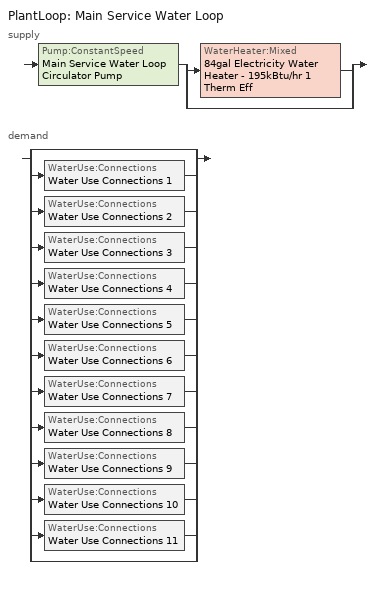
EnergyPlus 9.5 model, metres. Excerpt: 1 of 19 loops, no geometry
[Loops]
PlantLoop 'Main Service Water Loop'
 supply: Pump:ConstantSpeed 'Main Service Water Loop Circulator Pump' > split
  | WaterHeater:Mixed '84gal Electricity Water Heater - 195kBtu/hr 1 Therm Eff'
  | bypass
 demand: split
  | bypass
  | WaterUse:Connections 'Water Use Connections 1'
  | WaterUse:Connections 'Water Use Connections 2'
  | WaterUse:Connections 'Water Use Connections 3'
  | WaterUse:Connections 'Water Use Connections 4'
  | WaterUse:Connections 'Water Use Connections 5'
  | WaterUse:Connections 'Water Use Connections 6'
  | WaterUse:Connections 'Water Use Connections 7'
  | WaterUse:Connections 'Water Use Connections 8'
  | WaterUse:Connections 'Water Use Connections 9'
  | WaterUse:Connections 'Water Use Connections 10'
  | WaterUse:Connections 'Water Use Connections 11'
  | bypass
[SetpointManager:Scheduled]
Service hot water setpoint manager: Control Variable=Temperature; Schedule=Service Water Loop Temp - 140F
[PlantLoop]
Main Service Water Loop: Fluid Type=Water; Plant Equipment Operation Scheme=Main Service Water Loop Operation Schemes; Maximum Loop Temperature {C}=60; Minimum Loop Temperature {C}=10; Maximum Loop Flow Rate {m3/s}=Autosize; Minimum Loop Flow Rate {m3/s}=0; Plant Loop Volume {m3}=Autocalculate; Load Distribution Scheme=Optimal; Plant Loop Demand Calculation Scheme=SingleSetpoint
[Sizing:Plant]
Main Service Water Loop: Loop Type=Heating; Design Loop Exit Temperature {C}=60; Loop Design Temperature Difference {deltaC}=5; Sizing Option=NonCoincident; Zone Timesteps in Averaging Window=1; Coincident Sizing Factor Mode=None
[PlantEquipmentOperationSchemes]
Main Service Water Loop Operation Schemes: Control Scheme Object Type 1=PlantEquipmentOperation:HeatingLoad; Control Scheme Name 1=Main Service Water Loop Heating Operation Scheme; Control Scheme Schedule Name 1=Always On Discrete
[PlantEquipmentList]
Main Service Water Loop Heating Equipment List: WaterHeater:Mixed, 84gal Electricity Water Heater - 195kBtu/hr 1 Therm Eff
[Pump:ConstantSpeed]
Main Service Water Loop Circulator Pump: Design Flow Rate {m3/s}=Autosize; Design Pump Head {Pa}=121849; Design Power Consumption {W}=Autosize; Motor Efficiency=0.7; Fraction of Motor Inefficiencies to Fluid Stream=0; Pump Control Type=Intermittent; Design Power Sizing Method=PowerPerFlowPerPressure; Design Electric Power per Unit Flow Rate {W/(m3/s)}=348701.1; Design Shaft Power per Unit Flow Rate per Unit Head {W-s/m3-Pa}=1.28205
[PlantEquipmentOperation:HeatingLoad]
Main Service Water Loop Heating Operation Scheme: Load Range Lower Limit 1 {W}=0; Load Range Upper Limit 1 {W}=1000000000; Range Equipment List Name 1=Main Service Water Loop Heating Equipment List
[WaterHeater:Mixed]
84gal Electricity Water Heater - 195kBtu/hr 1 Therm Eff: Tank Volume {m3}=0.318122; Setpoint Temperature Schedule=Service Water Loop Temp - 140F; Deadband Temperature Difference {deltaC}=2; Maximum Temperature Limit {C}=60; Heater Control Type=Cycle; Heater Maximum Capacity {W}=57292.4; Heater Ignition Minimum Flow Rate {m3/s}=0; Heater Ignition Delay {s}=0; Heater Fuel Type=Electricity; Heater Thermal Efficiency=1; Off Cycle Parasitic Fuel Consumption Rate {W}=45.1456; Off Cycle Parasitic Fuel Type=Electricity; Off Cycle Parasitic Heat Fraction to Tank=0.8; On Cycle Parasitic Fuel Consumption Rate {W}=45.1456; On Cycle Parasitic Fuel Type=Electricity; On Cycle Parasitic Heat Fraction to Tank=0; Ambient Temperature Indicator=Schedule; Ambient Temperature Schedule=Water Heater Ambient Temp Schedule - 70.0f; Off Cycle Loss Coefficient to Ambient Temperature {W/K}=2.56872; Off Cycle Loss Fraction to Zone=1; On Cycle Loss Coefficient to Ambient Temperature {W/K}=2.56872; On Cycle Loss Fraction to Zone=1; Use Side Effectiveness=1; Source Side Effectiveness=1; Use Side Design Flow Rate {m3/s}=Autosize; Source Side Design Flow Rate {m3/s}=Autosize; Indirect Water Heating Recovery Time {hr}=1.5; Source Side Flow Control Mode=IndirectHeatPrimarySetpoint
[WaterHeater:Sizing]
84gal Electricity Water Heater - 195kBtu/hr 1 Therm Eff: Design Mode=PeakDraw; Time Storage Can Meet Peak Draw {hr}=0.538503; Time for Tank Recovery {hr}=0; Nominal Tank Volume for Autosizing Plant Connections {m3}=1
[WaterUse:Connections] Drain Water Heat Exchanger Type=None; Drain Water Heat Exchanger Destination=Plant
Name | Water Use Equipment Name 1
Water Use Connections 1 | Space 02 Service Water Use 0.03gal/min
Water Use Connections 2 | Space 10 Service Water Use 0.05gal/min
Water Use Connections 3 | Space 11 Service Water Use 0.1gal/min
Water Use Connections 4 | Space 14 Service Water Use 0.29gal/min
Water Use Connections 5 | Space 16 Service Water Use 0.23gal/min
Water Use Connections 6 | Space 17 Service Water Use 0.1gal/min
Water Use Connections 7 | Space 22 Service Water Use 0.15gal/min
Water Use Connections 8 | Space 23 Service Water Use 0.02gal/min
Water Use Connections 9 | Space 24 Service Water Use 0.15gal/min
Water Use Connections 10 | Space 30 Service Water Use 0.33gal/min
Water Use Connections 11 | Space 40 Service Water Use 0.51gal/min
[WaterUse:Equipment]
Name | Peak Flow Rate {m3/s} | Flow Rate Fraction Schedule | Target Temperature Schedule | Zone | Sensible Fraction Schedule | Latent Fraction Schedule
Space 02 Service Water Use 0.03gal/min | 2.1145e-06 | NECB-C-Service Water Heating | Schedule Ruleset 5 | ALL_ST=Library - stacks_FL=Building Story 0_SCH=C | Schedule Ruleset 3 | Schedule Ruleset 4
Space 10 Service Water Use 0.05gal/min | 3.1514e-06 | NECB-C-Service Water Heating | Schedule Ruleset 8 | ALL_ST=Religious - fellowship hall_FL=Building Story 1_SCH=C | Schedule Ruleset 6 | Schedule Ruleset 7
Space 11 Service Water Use 0.1gal/min | 6.06747e-06 | NECB-A-Service Water Heating | Schedule Ruleset 11 | ALL_ST=Museum - restoration_FL=Building Story 1_SCH=A | Schedule Ruleset 9 | Schedule Ruleset 10
Space 14 Service Water Use 0.29gal/min | 1.85255e-05 | NECB-B-Service Water Heating | Schedule Ruleset 14 | ALL_ST=Hway lodging - dining_FL=Building Story 1_SCH=B | Schedule Ruleset 12 | Schedule Ruleset 13
Space 16 Service Water Use 0.23gal/min | 1.45241e-05 | NECB-H-Service Water Heating | Schedule Ruleset 17 | ALL_ST=Hospital - recovery_FL=Building Story 1_SCH=H | Schedule Ruleset 15 | Schedule Ruleset 16
Space 17 Service Water Use 0.1gal/min | 6.45515e-06 | NECB-A-Service Water Heating | Schedule Ruleset 20 | ALL_ST=Mfg - 7.5 <= bay H <= 15m_FL=Building Story 1_SCH=A | Schedule Ruleset 18 | Schedule Ruleset 19
Space 22 Service Water Use 0.15gal/min | 9.68271e-06 | NECB-H-Service Water Heating | Schedule Ruleset 23 | ALL_ST=Hospital - radiology/imaging_FL=Building Story 2_SCH=H | Schedule Ruleset 21 | Schedule Ruleset 22
Space 23 Service Water Use 0.02gal/min | 1.05027e-06 | NECB-A-Service Water Heating | Schedule Ruleset 26 | ALL_ST=Warehouse - med/blk2_FL=Building Story 2_SCH=A | Schedule Ruleset 24 | Schedule Ruleset 25
Space 24 Service Water Use 0.15gal/min | 9.6408e-06 | NECB-C-Service Water Heating | Schedule Ruleset 29 | ALL_ST=Penitentiary - audience_FL=Building Story 2_SCH=C | Schedule Ruleset 27 | Schedule Ruleset 28
Space 30 Service Water Use 0.33gal/min | 2.09866e-05 | NECB-H-Service Water Heating | Schedule Ruleset 32 | ALL_ST=Fire station - engine room_FL=Building Story 3_SCH=H | Schedule Ruleset 30 | Schedule Ruleset 31
Space 40 Service Water Use 0.51gal/min | 3.22841e-05 | NECB-G-Service Water Heating | Schedule Ruleset 35 | DU_BT=Space Function_ST=Fire station - quarters_FL=Building Story 4_SCHG | Schedule Ruleset 33 | Schedule Ruleset 34
[Schedule:Day:Interval]
NECB-A-Service Water Heating Default; NECB-A-Service Water Heating Default|Wkdy Day: No, 07:00, 0.05, 08:00, 0.1, 10:00, 0.5, 16:00, 0.9, 17:00, 0.7, 18:00, 0.5, 19:00, 0.3, 22:00, 0.2, 24:00, 0.05
NECB-A-Service Water Heating Sat Day; NECB-A-Service Water Heating Sun|Hol Day; Schedule Day 13; Schedule Day 16; Schedule Day 19; Schedule Day 22; Schedule Day 25; Schedule Day 28; Schedule Day 31; Schedule Day 34; Schedule Day 37; Schedule Day 40; Schedule Day 43: No, 24:00, 0.05
NECB-B-Service Water Heating Default; NECB-B-Service Water Heating Default|Wkdy Day: No, 01:00, 0.6, 02:00, 0.5, 09:00, 0.05, 11:00, 0.7, 12:00, 0.4, 13:00, 0.5, 15:00, 0.6, 16:00, 0.4, 18:00, 0.3, 19:00, 0.4, 20:00, 0.5, 22:00, 0.8, 24:00, 0.9
NECB-B-Service Water Heating Sat Day: No, 01:00, 0.7, 02:00, 0.6, 09:00, 0.05, 11:00, 0.7, 12:00, 0.4, 13:00, 0.5, 15:00, 0.6, 16:00, 0.4, 18:00, 0.3, 19:00, 0.4, 20:00, 0.5, 22:00, 0.8, 24:00, 0.9
NECB-B-Service Water Heating Sun|Hol Day: No, 01:00, 0.5, 02:00, 0.6, 09:00, 0.05, 11:00, 0.7, 12:00, 0.4, 13:00, 0.5, 15:00, 0.6, 16:00, 0.4, 18:00, 0.3, 19:00, 0.4, 20:00, 0.5, 22:00, 0.8, 24:00, 0.5
NECB-C-Service Water Heating Default; NECB-C-Service Water Heating Default|Wkdy Day: No, 08:00, 0.05, 09:00, 0.1, 10:00, 0.2, 11:00, 0.3, 12:00, 0.4, 16:00, 0.8, 17:00, 0.6, 18:00, 0.4, 19:00, 0.3, 21:00, 0.2, 24:00, 0.05
NECB-C-Service Water Heating Sat Day: No, 08:00, 0.05, 09:00, 0.1, 10:00, 0.2, 11:00, 0.3, 12:00, 0.5, 16:00, 0.9, 17:00, 0.7, 18:00, 0.5, 19:00, 0.3, 21:00, 0.2, 24:00, 0.05
NECB-C-Service Water Heating Sun|Hol Day: No, 10:00, 0.05, 11:00, 0.1, 12:00, 0.2, 13:00, 0.4, 15:00, 0.8, 16:00, 0.6, 17:00, 0.4, 18:00, 0.3, 19:00, 0.2, 24:00, 0.05
NECB-G-Service Water Heating Default; NECB-G-Service Water Heating Default|Wkdy Day: No, 01:00, 0.1, 06:00, 0.05, 07:00, 0.2, 08:00, 0.8, 09:00, 0.7, 10:00, 0.5, 11:00, 0.4, 14:00, 0.2, 15:00, 0.3, 17:00, 0.5, 19:00, 0.7, 21:00, 0.4, 23:00, 0.2, 24:00, 0.1
NECB-G-Service Water Heating Sat Day: No, 01:00, 0.1, 07:00, 0.05, 08:00, 0.2, 11:00, 0.5, 15:00, 0.3, 16:00, 0.7, 17:00, 0.9, 19:00, 0.7, 20:00, 0.6, 21:00, 0.5, 22:00, 0.4, 23:00, 0.3, 24:00, 0.2
NECB-G-Service Water Heating Sun|Hol Day: No, 01:00, 0.1, 08:00, 0.05, 09:00, 0.2, 11:00, 0.3, 13:00, 0.2, 14:00, 0.3, 15:00, 0.4, 16:00, 0.5, 17:00, 0.6, 18:00, 0.7, 19:00, 0.4, 20:00, 0.3, 24:00, 0.2
NECB-H-Service Water Heating Default; NECB-H-Service Water Heating Default|Wkdy Day; NECB-H-Service Water Heating Sat Day; NECB-H-Service Water Heating Sun|Hol Day: No, 24:00, 0.9
Schedule Day 12; Schedule Day 15; Schedule Day 18; Schedule Day 21; Schedule Day 24; Schedule Day 27; Schedule Day 30; Schedule Day 33; Schedule Day 36; Schedule Day 39; Schedule Day 42: No, 24:00, 0.2
Schedule Day 14; Schedule Day 17; Schedule Day 20; Schedule Day 23; Schedule Day 26; Schedule Day 29; Schedule Day 32; Schedule Day 35; Schedule Day 38; Schedule Day 41; Schedule Day 44; Service Water Loop Temp - 140F Default: No, 24:00, 60
Water Heater Ambient Temp Schedule - 70.0f Default: No, 24:00, 21.1111
[Schedule:Week:Daily]
NECB-A-Service Water Heating Week Rule - Jan1-Dec31: NECB-A-Service Water Heating Sun|Hol Day, NECB-A-Service Water Heating Default|Wkdy Day, NECB-A-Service Water Heating Default|Wkdy Day, NECB-A-Service Water Heating Default|Wkdy Day, NECB-A-Service Water Heating Default|Wkdy Day, NECB-A-Service Water Heating Default|Wkdy Day, NECB-A-Service Water Heating Sat Day, NECB-A-Service Water Heating Default, NECB-A-Service Water Heating Default, NECB-A-Service Water Heating Default, NECB-A-Service Water Heating Default, NECB-A-Service Water Heating Default
NECB-B-Service Water Heating Week Rule - Jan1-Dec31: NECB-B-Service Water Heating Sun|Hol Day, NECB-B-Service Water Heating Default|Wkdy Day, NECB-B-Service Water Heating Default|Wkdy Day, NECB-B-Service Water Heating Default|Wkdy Day, NECB-B-Service Water Heating Default|Wkdy Day, NECB-B-Service Water Heating Default|Wkdy Day, NECB-B-Service Water Heating Sat Day, NECB-B-Service Water Heating Default, NECB-B-Service Water Heating Default, NECB-B-Service Water Heating Default, NECB-B-Service Water Heating Default, NECB-B-Service Water Heating Default
NECB-C-Service Water Heating Week Rule - Jan1-Dec31: NECB-C-Service Water Heating Sun|Hol Day, NECB-C-Service Water Heating Default|Wkdy Day, NECB-C-Service Water Heating Default|Wkdy Day, NECB-C-Service Water Heating Default|Wkdy Day, NECB-C-Service Water Heating Default|Wkdy Day, NECB-C-Service Water Heating Default|Wkdy Day, NECB-C-Service Water Heating Sat Day, NECB-C-Service Water Heating Default, NECB-C-Service Water Heating Default, NECB-C-Service Water Heating Default, NECB-C-Service Water Heating Default, NECB-C-Service Water Heating Default
NECB-G-Service Water Heating Week Rule - Jan1-Dec31: NECB-G-Service Water Heating Sun|Hol Day, NECB-G-Service Water Heating Default|Wkdy Day, NECB-G-Service Water Heating Default|Wkdy Day, NECB-G-Service Water Heating Default|Wkdy Day, NECB-G-Service Water Heating Default|Wkdy Day, NECB-G-Service Water Heating Default|Wkdy Day, NECB-G-Service Water Heating Sat Day, NECB-G-Service Water Heating Default, NECB-G-Service Water Heating Default, NECB-G-Service Water Heating Default, NECB-G-Service Water Heating Default, NECB-G-Service Water Heating Default
NECB-H-Service Water Heating Week Rule - Jan1-Dec31: NECB-H-Service Water Heating Sun|Hol Day, NECB-H-Service Water Heating Default|Wkdy Day, NECB-H-Service Water Heating Default|Wkdy Day, NECB-H-Service Water Heating Default|Wkdy Day, NECB-H-Service Water Heating Default|Wkdy Day, NECB-H-Service Water Heating Default|Wkdy Day, NECB-H-Service Water Heating Sat Day, NECB-H-Service Water Heating Default, NECB-H-Service Water Heating Default, NECB-H-Service Water Heating Default, NECB-H-Service Water Heating Default, NECB-H-Service Water Heating Default
Schedule Ruleset 10 Week Rule - Jan1-Dec31: Schedule Day 19, Schedule Day 19, Schedule Day 19, Schedule Day 19, Schedule Day 19, Schedule Day 19, Schedule Day 19, Schedule Day 19, Schedule Day 19, Schedule Day 19, Schedule Day 19, Schedule Day 19
Schedule Ruleset 11 Week Rule - Jan1-Dec31: Schedule Day 20, Schedule Day 20, Schedule Day 20, Schedule Day 20, Schedule Day 20, Schedule Day 20, Schedule Day 20, Schedule Day 20, Schedule Day 20, Schedule Day 20, Schedule Day 20, Schedule Day 20
Schedule Ruleset 12 Week Rule - Jan1-Dec31: Schedule Day 21, Schedule Day 21, Schedule Day 21, Schedule Day 21, Schedule Day 21, Schedule Day 21, Schedule Day 21, Schedule Day 21, Schedule Day 21, Schedule Day 21, Schedule Day 21, Schedule Day 21
Schedule Ruleset 13 Week Rule - Jan1-Dec31: Schedule Day 22, Schedule Day 22, Schedule Day 22, Schedule Day 22, Schedule Day 22, Schedule Day 22, Schedule Day 22, Schedule Day 22, Schedule Day 22, Schedule Day 22, Schedule Day 22, Schedule Day 22
Schedule Ruleset 14 Week Rule - Jan1-Dec31: Schedule Day 23, Schedule Day 23, Schedule Day 23, Schedule Day 23, Schedule Day 23, Schedule Day 23, Schedule Day 23, Schedule Day 23, Schedule Day 23, Schedule Day 23, Schedule Day 23, Schedule Day 23
Schedule Ruleset 15 Week Rule - Jan1-Dec31: Schedule Day 24, Schedule Day 24, Schedule Day 24, Schedule Day 24, Schedule Day 24, Schedule Day 24, Schedule Day 24, Schedule Day 24, Schedule Day 24, Schedule Day 24, Schedule Day 24, Schedule Day 24
Schedule Ruleset 16 Week Rule - Jan1-Dec31: Schedule Day 25, Schedule Day 25, Schedule Day 25, Schedule Day 25, Schedule Day 25, Schedule Day 25, Schedule Day 25, Schedule Day 25, Schedule Day 25, Schedule Day 25, Schedule Day 25, Schedule Day 25
Schedule Ruleset 17 Week Rule - Jan1-Dec31: Schedule Day 26, Schedule Day 26, Schedule Day 26, Schedule Day 26, Schedule Day 26, Schedule Day 26, Schedule Day 26, Schedule Day 26, Schedule Day 26, Schedule Day 26, Schedule Day 26, Schedule Day 26
Schedule Ruleset 18 Week Rule - Jan1-Dec31: Schedule Day 27, Schedule Day 27, Schedule Day 27, Schedule Day 27, Schedule Day 27, Schedule Day 27, Schedule Day 27, Schedule Day 27, Schedule Day 27, Schedule Day 27, Schedule Day 27, Schedule Day 27
Schedule Ruleset 19 Week Rule - Jan1-Dec31: Schedule Day 28, Schedule Day 28, Schedule Day 28, Schedule Day 28, Schedule Day 28, Schedule Day 28, Schedule Day 28, Schedule Day 28, Schedule Day 28, Schedule Day 28, Schedule Day 28, Schedule Day 28
Schedule Ruleset 20 Week Rule - Jan1-Dec31: Schedule Day 29, Schedule Day 29, Schedule Day 29, Schedule Day 29, Schedule Day 29, Schedule Day 29, Schedule Day 29, Schedule Day 29, Schedule Day 29, Schedule Day 29, Schedule Day 29, Schedule Day 29
Schedule Ruleset 21 Week Rule - Jan1-Dec31: Schedule Day 30, Schedule Day 30, Schedule Day 30, Schedule Day 30, Schedule Day 30, Schedule Day 30, Schedule Day 30, Schedule Day 30, Schedule Day 30, Schedule Day 30, Schedule Day 30, Schedule Day 30
Schedule Ruleset 22 Week Rule - Jan1-Dec31: Schedule Day 31, Schedule Day 31, Schedule Day 31, Schedule Day 31, Schedule Day 31, Schedule Day 31, Schedule Day 31, Schedule Day 31, Schedule Day 31, Schedule Day 31, Schedule Day 31, Schedule Day 31
Schedule Ruleset 23 Week Rule - Jan1-Dec31: Schedule Day 32, Schedule Day 32, Schedule Day 32, Schedule Day 32, Schedule Day 32, Schedule Day 32, Schedule Day 32, Schedule Day 32, Schedule Day 32, Schedule Day 32, Schedule Day 32, Schedule Day 32
Schedule Ruleset 24 Week Rule - Jan1-Dec31: Schedule Day 33, Schedule Day 33, Schedule Day 33, Schedule Day 33, Schedule Day 33, Schedule Day 33, Schedule Day 33, Schedule Day 33, Schedule Day 33, Schedule Day 33, Schedule Day 33, Schedule Day 33
Schedule Ruleset 25 Week Rule - Jan1-Dec31: Schedule Day 34, Schedule Day 34, Schedule Day 34, Schedule Day 34, Schedule Day 34, Schedule Day 34, Schedule Day 34, Schedule Day 34, Schedule Day 34, Schedule Day 34, Schedule Day 34, Schedule Day 34
Schedule Ruleset 26 Week Rule - Jan1-Dec31: Schedule Day 35, Schedule Day 35, Schedule Day 35, Schedule Day 35, Schedule Day 35, Schedule Day 35, Schedule Day 35, Schedule Day 35, Schedule Day 35, Schedule Day 35, Schedule Day 35, Schedule Day 35
Schedule Ruleset 27 Week Rule - Jan1-Dec31: Schedule Day 36, Schedule Day 36, Schedule Day 36, Schedule Day 36, Schedule Day 36, Schedule Day 36, Schedule Day 36, Schedule Day 36, Schedule Day 36, Schedule Day 36, Schedule Day 36, Schedule Day 36
Schedule Ruleset 28 Week Rule - Jan1-Dec31: Schedule Day 37, Schedule Day 37, Schedule Day 37, Schedule Day 37, Schedule Day 37, Schedule Day 37, Schedule Day 37, Schedule Day 37, Schedule Day 37, Schedule Day 37, Schedule Day 37, Schedule Day 37
Schedule Ruleset 29 Week Rule - Jan1-Dec31: Schedule Day 38, Schedule Day 38, Schedule Day 38, Schedule Day 38, Schedule Day 38, Schedule Day 38, Schedule Day 38, Schedule Day 38, Schedule Day 38, Schedule Day 38, Schedule Day 38, Schedule Day 38
Schedule Ruleset 3 Week Rule - Jan1-Dec31: Schedule Day 12, Schedule Day 12, Schedule Day 12, Schedule Day 12, Schedule Day 12, Schedule Day 12, Schedule Day 12, Schedule Day 12, Schedule Day 12, Schedule Day 12, Schedule Day 12, Schedule Day 12
Schedule Ruleset 30 Week Rule - Jan1-Dec31: Schedule Day 39, Schedule Day 39, Schedule Day 39, Schedule Day 39, Schedule Day 39, Schedule Day 39, Schedule Day 39, Schedule Day 39, Schedule Day 39, Schedule Day 39, Schedule Day 39, Schedule Day 39
Schedule Ruleset 31 Week Rule - Jan1-Dec31: Schedule Day 40, Schedule Day 40, Schedule Day 40, Schedule Day 40, Schedule Day 40, Schedule Day 40, Schedule Day 40, Schedule Day 40, Schedule Day 40, Schedule Day 40, Schedule Day 40, Schedule Day 40
Schedule Ruleset 32 Week Rule - Jan1-Dec31: Schedule Day 41, Schedule Day 41, Schedule Day 41, Schedule Day 41, Schedule Day 41, Schedule Day 41, Schedule Day 41, Schedule Day 41, Schedule Day 41, Schedule Day 41, Schedule Day 41, Schedule Day 41
Schedule Ruleset 33 Week Rule - Jan1-Dec31: Schedule Day 42, Schedule Day 42, Schedule Day 42, Schedule Day 42, Schedule Day 42, Schedule Day 42, Schedule Day 42, Schedule Day 42, Schedule Day 42, Schedule Day 42, Schedule Day 42, Schedule Day 42
Schedule Ruleset 34 Week Rule - Jan1-Dec31: Schedule Day 43, Schedule Day 43, Schedule Day 43, Schedule Day 43, Schedule Day 43, Schedule Day 43, Schedule Day 43, Schedule Day 43, Schedule Day 43, Schedule Day 43, Schedule Day 43, Schedule Day 43
Schedule Ruleset 35 Week Rule - Jan1-Dec31: Schedule Day 44, Schedule Day 44, Schedule Day 44, Schedule Day 44, Schedule Day 44, Schedule Day 44, Schedule Day 44, Schedule Day 44, Schedule Day 44, Schedule Day 44, Schedule Day 44, Schedule Day 44
Schedule Ruleset 4 Week Rule - Jan1-Dec31: Schedule Day 13, Schedule Day 13, Schedule Day 13, Schedule Day 13, Schedule Day 13, Schedule Day 13, Schedule Day 13, Schedule Day 13, Schedule Day 13, Schedule Day 13, Schedule Day 13, Schedule Day 13
Schedule Ruleset 5 Week Rule - Jan1-Dec31: Schedule Day 14, Schedule Day 14, Schedule Day 14, Schedule Day 14, Schedule Day 14, Schedule Day 14, Schedule Day 14, Schedule Day 14, Schedule Day 14, Schedule Day 14, Schedule Day 14, Schedule Day 14
Schedule Ruleset 6 Week Rule - Jan1-Dec31: Schedule Day 15, Schedule Day 15, Schedule Day 15, Schedule Day 15, Schedule Day 15, Schedule Day 15, Schedule Day 15, Schedule Day 15, Schedule Day 15, Schedule Day 15, Schedule Day 15, Schedule Day 15
Schedule Ruleset 7 Week Rule - Jan1-Dec31: Schedule Day 16, Schedule Day 16, Schedule Day 16, Schedule Day 16, Schedule Day 16, Schedule Day 16, Schedule Day 16, Schedule Day 16, Schedule Day 16, Schedule Day 16, Schedule Day 16, Schedule Day 16
Schedule Ruleset 8 Week Rule - Jan1-Dec31: Schedule Day 17, Schedule Day 17, Schedule Day 17, Schedule Day 17, Schedule Day 17, Schedule Day 17, Schedule Day 17, Schedule Day 17, Schedule Day 17, Schedule Day 17, Schedule Day 17, Schedule Day 17
Schedule Ruleset 9 Week Rule - Jan1-Dec31: Schedule Day 18, Schedule Day 18, Schedule Day 18, Schedule Day 18, Schedule Day 18, Schedule Day 18, Schedule Day 18, Schedule Day 18, Schedule Day 18, Schedule Day 18, Schedule Day 18, Schedule Day 18
Service Water Loop Temp - 140F Week Rule - Jan1-Dec31: Service Water Loop Temp - 140F Default, Service Water Loop Temp - 140F Default, Service Water Loop Temp - 140F Default, Service Water Loop Temp - 140F Default, Service Water Loop Temp - 140F Default, Service Water Loop Temp - 140F Default, Service Water Loop Temp - 140F Default, Service Water Loop Temp - 140F Default, Service Water Loop Temp - 140F Default, Service Water Loop Temp - 140F Default, Service Water Loop Temp - 140F Default, Service Water Loop Temp - 140F Default
Water Heater Ambient Temp Schedule - 70.0f Week Rule - Jan1-Dec31: Water Heater Ambient Temp Schedule - 70.0f Default, Water Heater Ambient Temp Schedule - 70.0f Default, Water Heater Ambient Temp Schedule - 70.0f Default, Water Heater Ambient Temp Schedule - 70.0f Default, Water Heater Ambient Temp Schedule - 70.0f Default, Water Heater Ambient Temp Schedule - 70.0f Default, Water Heater Ambient Temp Schedule - 70.0f Default, Water Heater Ambient Temp Schedule - 70.0f Default, Water Heater Ambient Temp Schedule - 70.0f Default, Water Heater Ambient Temp Schedule - 70.0f Default, Water Heater Ambient Temp Schedule - 70.0f Default, Water Heater Ambient Temp Schedule - 70.0f Default
[Schedule:Year]
NECB-A-Service Water Heating: NECB-A-Service Water Heating Week Rule - Jan1-Dec31, 1, 1, 12, 31
NECB-B-Service Water Heating: NECB-B-Service Water Heating Week Rule - Jan1-Dec31, 1, 1, 12, 31
NECB-C-Service Water Heating: NECB-C-Service Water Heating Week Rule - Jan1-Dec31, 1, 1, 12, 31
NECB-G-Service Water Heating: NECB-G-Service Water Heating Week Rule - Jan1-Dec31, 1, 1, 12, 31
NECB-H-Service Water Heating: NECB-H-Service Water Heating Week Rule - Jan1-Dec31, 1, 1, 12, 31
Schedule Ruleset 10: Schedule Ruleset 10 Week Rule - Jan1-Dec31, 1, 1, 12, 31
Schedule Ruleset 11: Schedule Ruleset 11 Week Rule - Jan1-Dec31, 1, 1, 12, 31
Schedule Ruleset 12: Schedule Ruleset 12 Week Rule - Jan1-Dec31, 1, 1, 12, 31
Schedule Ruleset 13: Schedule Ruleset 13 Week Rule - Jan1-Dec31, 1, 1, 12, 31
Schedule Ruleset 14: Schedule Ruleset 14 Week Rule - Jan1-Dec31, 1, 1, 12, 31
Schedule Ruleset 15: Schedule Ruleset 15 Week Rule - Jan1-Dec31, 1, 1, 12, 31
Schedule Ruleset 16: Schedule Ruleset 16 Week Rule - Jan1-Dec31, 1, 1, 12, 31
Schedule Ruleset 17: Schedule Ruleset 17 Week Rule - Jan1-Dec31, 1, 1, 12, 31
Schedule Ruleset 18: Schedule Ruleset 18 Week Rule - Jan1-Dec31, 1, 1, 12, 31
Schedule Ruleset 19: Schedule Ruleset 19 Week Rule - Jan1-Dec31, 1, 1, 12, 31
Schedule Ruleset 20: Schedule Ruleset 20 Week Rule - Jan1-Dec31, 1, 1, 12, 31
Schedule Ruleset 21: Schedule Ruleset 21 Week Rule - Jan1-Dec31, 1, 1, 12, 31
Schedule Ruleset 22: Schedule Ruleset 22 Week Rule - Jan1-Dec31, 1, 1, 12, 31
Schedule Ruleset 23: Schedule Ruleset 23 Week Rule - Jan1-Dec31, 1, 1, 12, 31
Schedule Ruleset 24: Schedule Ruleset 24 Week Rule - Jan1-Dec31, 1, 1, 12, 31
Schedule Ruleset 25: Schedule Ruleset 25 Week Rule - Jan1-Dec31, 1, 1, 12, 31
Schedule Ruleset 26: Schedule Ruleset 26 Week Rule - Jan1-Dec31, 1, 1, 12, 31
Schedule Ruleset 27: Schedule Ruleset 27 Week Rule - Jan1-Dec31, 1, 1, 12, 31
Schedule Ruleset 28: Schedule Ruleset 28 Week Rule - Jan1-Dec31, 1, 1, 12, 31
Schedule Ruleset 29: Schedule Ruleset 29 Week Rule - Jan1-Dec31, 1, 1, 12, 31
Schedule Ruleset 3: Schedule Ruleset 3 Week Rule - Jan1-Dec31, 1, 1, 12, 31
Schedule Ruleset 30: Schedule Ruleset 30 Week Rule - Jan1-Dec31, 1, 1, 12, 31
Schedule Ruleset 31: Schedule Ruleset 31 Week Rule - Jan1-Dec31, 1, 1, 12, 31
Schedule Ruleset 32: Schedule Ruleset 32 Week Rule - Jan1-Dec31, 1, 1, 12, 31
Schedule Ruleset 33: Schedule Ruleset 33 Week Rule - Jan1-Dec31, 1, 1, 12, 31
Schedule Ruleset 34: Schedule Ruleset 34 Week Rule - Jan1-Dec31, 1, 1, 12, 31
Schedule Ruleset 35: Schedule Ruleset 35 Week Rule - Jan1-Dec31, 1, 1, 12, 31
Schedule Ruleset 4: Schedule Ruleset 4 Week Rule - Jan1-Dec31, 1, 1, 12, 31
Schedule Ruleset 5: Schedule Ruleset 5 Week Rule - Jan1-Dec31, 1, 1, 12, 31
Schedule Ruleset 6: Schedule Ruleset 6 Week Rule - Jan1-Dec31, 1, 1, 12, 31
Schedule Ruleset 7: Schedule Ruleset 7 Week Rule - Jan1-Dec31, 1, 1, 12, 31
Schedule Ruleset 8: Schedule Ruleset 8 Week Rule - Jan1-Dec31, 1, 1, 12, 31
Schedule Ruleset 9: Schedule Ruleset 9 Week Rule - Jan1-Dec31, 1, 1, 12, 31
Service Water Loop Temp - 140F: Service Water Loop Temp - 140F Week Rule - Jan1-Dec31, 1, 1, 12, 31
Water Heater Ambient Temp Schedule - 70.0f: Water Heater Ambient Temp Schedule - 70.0f Week Rule - Jan1-Dec31, 1, 1, 12, 31
[Schedule:Constant]
Always On Discrete: Hourly Value=1
